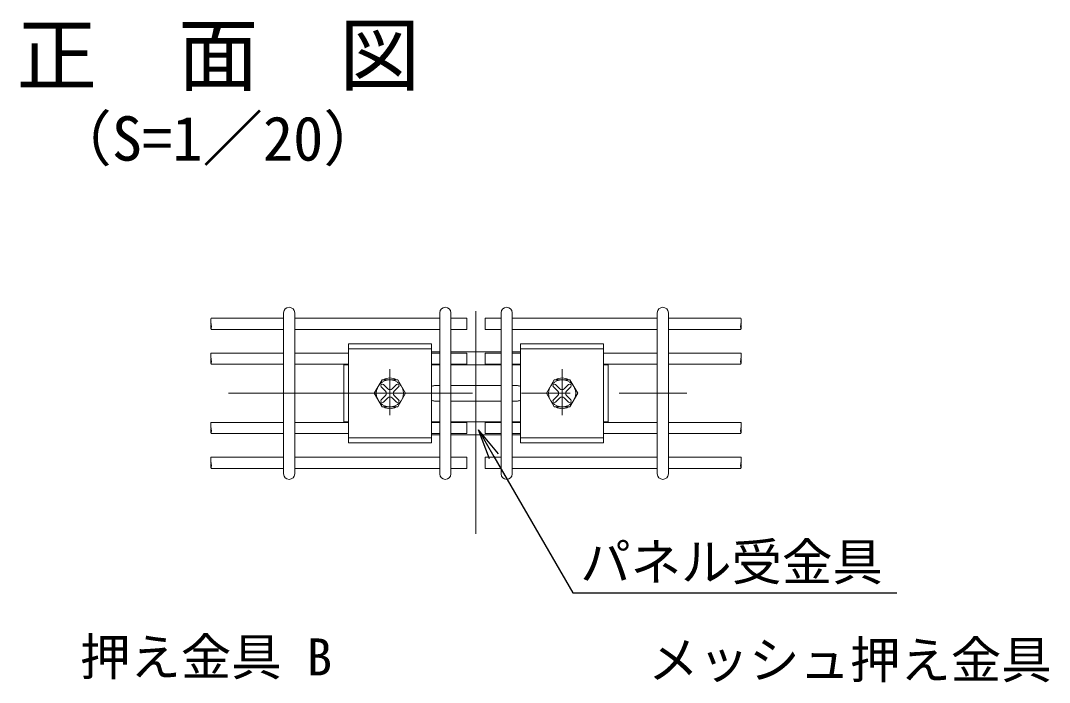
# Model space of a CAD drawing. Units: millimetres, scale not verified. Extents: x -4200 to 4200, y -2970 to 2970.
# Drawn here: x -2395 to -1057, y -1597 to -736 of the extents above; entities that cross this region are included whole.
import ezdxf
from ezdxf.enums import TextEntityAlignment as Align

# ---------------------------------------------------------------- set-up
doc = ezdxf.new("R2010")
doc.units = ezdxf.units.MM
doc.header["$LTSCALE"] = 10
doc.linetypes.add('USER1', pattern=[50.8, 31.75, -6.35, 6.35, -6.35])
for name, color, linetype, lineweight in [('0-1_D-STR3', 3, 'Continuous', 13), ('0-2_D-BMK', 2, 'USER1', 13), ('0-4_D-STR2', 7, 'Continuous', 13), ('0-7_D-STR-TXT', 7, 'Continuous', 25)]:
    doc.layers.add(name, color=color, linetype=linetype, lineweight=lineweight)
doc.layers.add('0-8_D-TTL-TXT', color=7, linetype='Continuous')
doc.styles.add('ＭＳ ゴシック', font='')
doc.styles.get('ＭＳ ゴシック').set_extended_font_data('MS Gothic')

# ---------------------------------------------------------------- blocks, each defined once
blk = doc.blocks.new('MLeader4')
at = {"layer": '0-7_D-STR-TXT'}
blk.add_line((-1785.11, -1306.35), (-1799.33, -1268.37), dxfattribs=at)
for points in [[(-1773.56, -1299.68), (-1799.33, -1268.37), (-1779.33, -1303.02)], [(-1779.33, -1303.02), (-1676.78, -1480.64), (-1262.5, -1480.64), (-1255.3, -1480.64)]]:
    blk.add_lwpolyline(points, dxfattribs=at)

msp = doc.modelspace()

# ---------------------------------------------------------------- linework, layer by layer
at = {"layer": '0-1_D-STR3'}
for p, q in [((-1968.74, -1156.72), (-1968.74, -1285.36)), ((-1968.74, -1156.72), (-1860.74, -1156.72)), ((-1968.74, -1163.04), (-1860.74, -1163.04)), ((-1860.74, -1156.72), (-1860.74, -1285.36)), ((-1744.74, -1156.72), (-1744.74, -1285.36)), ((-1744.74, -1156.72), (-1636.74, -1156.72)), ((-1744.74, -1163.04), (-1636.74, -1163.04)), ((-1636.74, -1156.72), (-1636.74, -1285.36)), ((-1849.84, -1167.04), (-1860.74, -1167.04)), ((-1770.04, -1167.04), (-1835.44, -1167.04)), ((-1744.74, -1167.04), (-1755.64, -1167.04)), ((-1974.74, -1183.04), (-1974.74, -1259.04)), ((-1974.74, -1184.04), (-1968.74, -1184.04)), ((-1860.74, -1184.04), (-1849.84, -1184.04)), ((-1835.44, -1184.04), (-1770.04, -1184.04)), ((-1755.64, -1184.04), (-1744.74, -1184.04)), ((-1690.74, -1249.56), (-1690.74, -1189.55)), ((-1636.74, -1184.04), (-1630.74, -1184.04)), ((-1630.74, -1259.04), (-1630.74, -1183.04)), ((-1924.94, -1203.39), (-1935.13, -1221.04)), ((-1904.55, -1203.39), (-1924.94, -1203.39)), ((-1904.55, -1203.39), (-1894.35, -1221.04)), ((-1700.94, -1203.39), (-1711.13, -1221.04)), ((-1680.55, -1203.39), (-1700.94, -1203.39)), ((-1680.55, -1203.39), (-1670.35, -1221.04)), ((-1926.06, -1212.56), (-1920.4, -1218.21)), ((-1923.23, -1209.73), (-1917.57, -1215.39)), ((-1906.26, -1209.73), (-1911.91, -1215.39)), ((-1903.43, -1212.56), (-1909.09, -1218.21)), ((-1856.74, -1211.04), (-1849.84, -1211.04)), ((-1835.44, -1211.04), (-1770.04, -1211.04)), ((-1755.64, -1211.04), (-1748.74, -1211.04)), ((-1702.06, -1212.56), (-1696.4, -1218.21)), ((-1699.23, -1209.73), (-1693.57, -1215.39)), ((-1682.26, -1209.73), (-1687.91, -1215.39)), ((-1679.43, -1212.56), (-1685.09, -1218.21)), ((-1924.94, -1238.7), (-1935.13, -1221.04)), ((-1926.06, -1229.53), (-1920.4, -1223.87)), ((-1923.23, -1232.36), (-1917.57, -1226.7)), ((-1906.26, -1232.36), (-1911.91, -1226.7)), ((-1903.43, -1229.53), (-1909.09, -1223.87)), ((-1904.55, -1238.7), (-1894.35, -1221.04)), ((-1700.94, -1238.7), (-1711.13, -1221.04)), ((-1702.06, -1229.53), (-1696.4, -1223.87)), ((-1699.23, -1232.36), (-1693.57, -1226.7)), ((-1682.26, -1232.36), (-1687.91, -1226.7)), ((-1679.43, -1229.53), (-1685.09, -1223.87)), ((-1680.55, -1238.7), (-1670.35, -1221.04)), ((-1904.55, -1238.7), (-1924.94, -1238.7)), ((-1856.74, -1231.04), (-1849.84, -1231.04)), ((-1835.44, -1231.04), (-1770.04, -1231.04)), ((-1755.64, -1231.04), (-1748.74, -1231.04)), ((-1680.55, -1238.7), (-1700.94, -1238.7)), ((-1974.74, -1258.04), (-1968.74, -1258.04)), ((-1860.74, -1258.04), (-1849.84, -1258.04)), ((-1835.44, -1258.04), (-1770.04, -1258.04)), ((-1755.64, -1258.04), (-1744.74, -1258.04)), ((-1636.74, -1258.04), (-1630.74, -1258.04)), ((-1968.74, -1279.04), (-1860.74, -1279.04)), ((-1860.74, -1275.04), (-1849.84, -1275.04)), ((-1835.44, -1275.04), (-1770.04, -1275.04)), ((-1755.64, -1275.04), (-1744.74, -1275.04)), ((-1744.74, -1279.04), (-1636.74, -1279.04)), ((-1968.74, -1285.36), (-1860.74, -1285.36)), ((-1744.74, -1285.36), (-1636.74, -1285.36))]:
    msp.add_line(p, q, dxfattribs=at)
for centre in [(-1914.74, -1221.04), (-1690.74, -1221.04)]:
    msp.add_circle(centre, 17.66, dxfattribs=at)
for centre, radius, start, end in [((-1914.74, -1216.04), 15, 57.53826, 122.46174), ((-1690.74, -1216.04), 15, 57.53826, 122.46174), ((-1924.64, -1211.14), 2, 44.99953, 224.99952), ((-1914.74, -1212.56), 4, 225.00001, 314.99999), ((-1904.84, -1211.14), 2, 315, 135), ((-1856.74, -1221.04), 10, 90, 113.57818), ((-1748.74, -1221.04), 10, 66.42182, 90), ((-1700.64, -1211.14), 2, 44.99953, 224.99952), ((-1690.74, -1212.56), 4, 225.00001, 314.99999), ((-1680.84, -1211.14), 2, 315, 135), ((-1924.64, -1230.94), 2, 135, 314.99998), ((-1923.23, -1221.04), 4, 314.99999, 45), ((-1914.74, -1229.53), 4, 45, 135), ((-1906.26, -1221.04), 4, 135, 225.00001), ((-1904.84, -1230.94), 2, 225.00001, 44.99999), ((-1856.74, -1221.04), 10, 246.42182, 270), ((-1748.74, -1221.04), 10, 270, 293.57818), ((-1700.64, -1230.94), 2, 135, 314.99998), ((-1699.23, -1221.04), 4, 314.99999, 45), ((-1690.74, -1229.53), 4, 45, 135), ((-1682.26, -1221.04), 4, 135, 225.00001), ((-1680.84, -1230.94), 2, 225.00001, 44.99999), ((-1914.74, -1226.04), 15, 237.53826, 302.46174), ((-1690.74, -1226.04), 15, 237.53826, 302.46174)]:
    msp.add_arc(centre, radius, start, end, dxfattribs=at)
at = {"layer": '0-2_D-BMK'}
for p, q in [((-1802.74, -1403.93), (-1802.74, -1114.28)), ((-1914.74, -1249.56), (-1914.74, -1189.55)), ((-2124.59, -1221.04), (-1528.38, -1221.04))]:
    msp.add_line(p, q, dxfattribs=at)
at = {"layer": '0-4_D-STR2'}
for p, q in [((-2147.26, -1123.44), (-2052.92, -1123.44)), ((-2052.92, -1325.84), (-2052.92, -1116.24)), ((-2038.52, -1325.84), (-2038.52, -1116.24)), ((-2038.52, -1123.44), (-1849.84, -1123.44)), ((-1849.84, -1325.84), (-1849.84, -1116.24)), ((-1835.44, -1325.84), (-1835.44, -1116.24)), ((-1835.44, -1123.44), (-1814.75, -1123.44)), ((-1770.04, -1123.44), (-1790.74, -1123.44)), ((-1770.04, -1325.84), (-1770.04, -1116.24)), ((-1755.64, -1325.84), (-1755.64, -1116.24)), ((-1566.96, -1123.44), (-1755.64, -1123.44)), ((-1566.96, -1325.84), (-1566.96, -1116.24)), ((-1552.56, -1325.84), (-1552.56, -1116.24)), ((-1458.23, -1123.44), (-1552.56, -1123.44)), ((-2147.26, -1137.84), (-2052.92, -1137.84)), ((-2038.52, -1137.84), (-1849.84, -1137.84)), ((-1566.96, -1137.84), (-1755.64, -1137.84)), ((-1458.23, -1137.84), (-1552.56, -1137.84)), ((-2147.26, -1168.64), (-2052.92, -1168.64)), ((-2038.52, -1168.64), (-1968.74, -1168.64)), ((-1860.74, -1168.64), (-1849.84, -1168.64)), ((-1835.44, -1168.64), (-1814.75, -1168.64)), ((-1814.75, -1183.04), (-1814.75, -1168.64)), ((-1790.74, -1183.04), (-1790.74, -1168.64)), ((-1770.04, -1168.64), (-1790.74, -1168.64)), ((-1744.74, -1168.64), (-1755.64, -1168.64)), ((-1566.96, -1168.64), (-1636.74, -1168.64)), ((-1458.23, -1168.64), (-1552.56, -1168.64)), ((-2147.26, -1183.04), (-2052.92, -1183.04)), ((-2038.52, -1183.04), (-1968.74, -1183.04)), ((-1860.74, -1183.04), (-1849.84, -1183.04)), ((-1835.44, -1183.04), (-1814.75, -1183.04)), ((-1770.04, -1183.04), (-1790.74, -1183.04)), ((-1744.74, -1183.04), (-1755.64, -1183.04)), ((-1566.96, -1183.04), (-1636.74, -1183.04)), ((-1458.23, -1183.04), (-1552.56, -1183.04)), ((-2147.26, -1259.04), (-2052.92, -1259.04)), ((-2038.52, -1259.04), (-1968.74, -1259.04)), ((-1860.74, -1259.04), (-1849.84, -1259.04)), ((-1835.44, -1259.04), (-1814.75, -1259.04)), ((-1814.75, -1273.44), (-1814.75, -1259.04)), ((-1770.04, -1259.04), (-1790.74, -1259.04)), ((-1790.74, -1273.44), (-1790.74, -1259.04)), ((-1744.74, -1259.04), (-1755.64, -1259.04)), ((-1566.96, -1259.04), (-1636.74, -1259.04)), ((-1458.23, -1259.04), (-1552.56, -1259.04)), ((-2147.26, -1273.44), (-2052.92, -1273.44)), ((-2038.52, -1273.44), (-1968.74, -1273.44)), ((-1860.74, -1273.44), (-1849.84, -1273.44)), ((-1835.44, -1273.44), (-1814.75, -1273.44)), ((-1770.04, -1273.44), (-1790.74, -1273.44)), ((-1744.74, -1273.44), (-1755.64, -1273.44)), ((-1566.96, -1273.44), (-1636.74, -1273.44)), ((-1458.23, -1273.44), (-1552.56, -1273.44)), ((-2147.26, -1304.24), (-2052.92, -1304.24)), ((-2038.52, -1304.24), (-1849.84, -1304.24)), ((-1835.44, -1304.24), (-1814.75, -1304.24)), ((-1814.75, -1318.64), (-1814.75, -1304.24)), ((-1790.74, -1318.64), (-1790.74, -1304.24)), ((-1770.04, -1304.24), (-1790.74, -1304.24)), ((-1566.96, -1304.24), (-1755.64, -1304.24)), ((-1458.23, -1304.24), (-1552.56, -1304.24)), ((-2147.26, -1318.64), (-2052.92, -1318.64)), ((-2038.52, -1318.64), (-1849.84, -1318.64)), ((-1835.44, -1318.64), (-1814.75, -1318.64)), ((-1770.04, -1318.64), (-1790.74, -1318.64)), ((-1566.96, -1318.64), (-1755.64, -1318.64)), ((-1458.23, -1318.64), (-1552.56, -1318.64))]:
    msp.add_line(p, q, dxfattribs=at)
for points in [[(-1835.44, -1137.84), (-1814.75, -1137.84), (-1814.75, -1123.44)], [(-1770.04, -1137.84), (-1790.74, -1137.84), (-1790.74, -1123.44)]]:
    msp.add_lwpolyline(points, dxfattribs=at)
for centre, start, end in [((-2045.72, -1116.24), 0, 180), ((-1842.64, -1116.24), 0, 180), ((-1762.84, -1116.24), 0, 180), ((-1559.76, -1116.24), 0, 180), ((-2045.72, -1325.84), 180, 0), ((-1842.64, -1325.84), 180, 0), ((-1762.84, -1325.84), 180, 0), ((-1559.76, -1325.84), 180, 0)]:
    msp.add_arc(centre, 7.2, start, end, dxfattribs=at)
for centre, start_param, end_param in [((-2147.26, -1127.04), 3.1414937, 6.283185), ((-1458.23, -1127.04), 0.0000003, 3.1416916), ((-2147.26, -1172.24), 3.1414937, 6.283185), ((-1458.23, -1172.24), 0.0000003, 3.1416916), ((-2147.26, -1262.64), 3.1414937, 6.283185), ((-1458.23, -1262.64), 0.0000003, 3.1416916), ((-2147.26, -1307.84), 3.1414937, 6.283185), ((-1458.23, -1307.84), 0.0000003, 3.1416916)]:
    msp.add_ellipse(centre, major_axis=(0, -3.6), ratio=0.114898, start_param=start_param, end_param=end_param, dxfattribs=at)
for centre, major_axis in [((-2147.26, -1134.24), (0, -3.6)), ((-1458.23, -1134.24), (0, 3.6)), ((-2147.26, -1179.44), (0, -3.6)), ((-1458.23, -1179.44), (0, 3.6)), ((-2147.26, -1269.84), (0, -3.6)), ((-1458.23, -1269.84), (0, 3.6)), ((-2147.26, -1315.04), (0, -3.6)), ((-1458.23, -1315.04), (0, 3.6))]:
    msp.add_ellipse(centre, major_axis=major_axis, ratio=0.114898, dxfattribs=at)

# ---------------------------------------------------------------- block references
at = {"layer": '0-7_D-STR-TXT'}
msp.add_blockref('MLeader4', (0, 0), dxfattribs=at)

# ---------------------------------------------------------------- texts
at = {"layer": '0-7_D-STR-TXT', "style": 'ＭＳ ゴシック'}
for s, p in [('パネル受金具', (-1667.2, -1478.89)), ('押え金具 B', (-2317.78, -1602.44)), ('メッシュ押え金具', (-1578.84, -1606.34))]:
    msp.add_text(s, height=48.09, dxfattribs=at).set_placement(p, align=Align.BOTTOM_LEFT)
at = {"layer": '0-8_D-TTL-TXT', "style": 'ＭＳ ゴシック'}
for s, height, p in [('正\u3000面\u3000図', 76.98, (-2400.44, -842.43)), ('（S=1／20）', 57.7, (-2354.95, -935.63))]:
    msp.add_text(s, height=height, dxfattribs=at).set_placement(p, align=Align.BOTTOM_LEFT)

doc.saveas('drawing.dxf')
